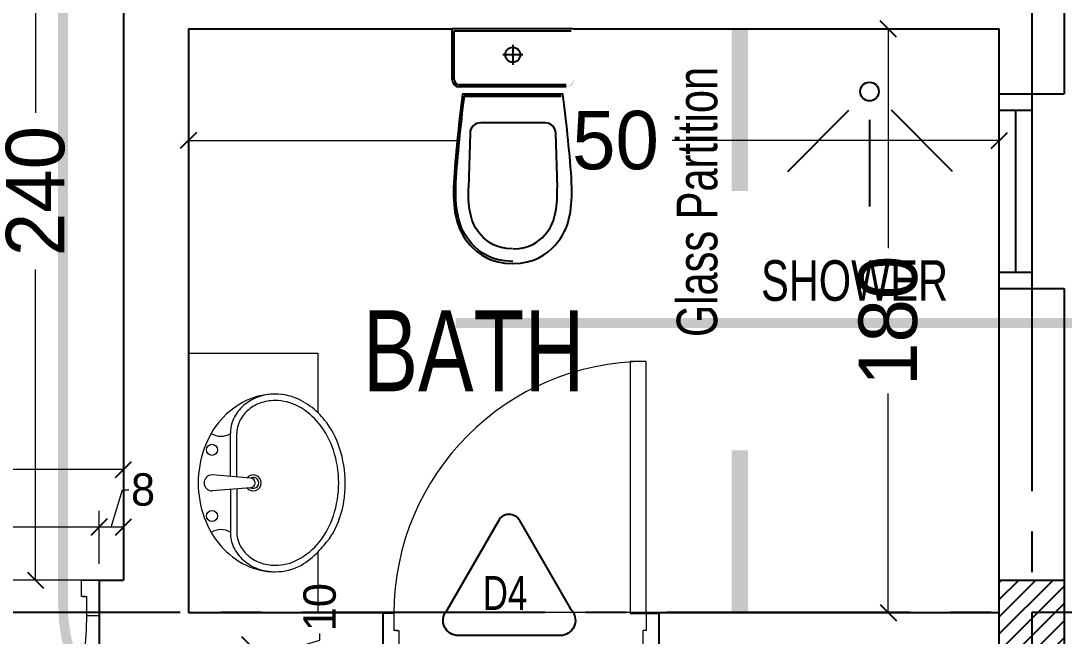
# Model space of a CAD drawing. Header units: centimetres. Extents: x 7997 to 116674, y 1017 to 13844.
# Drawn here: x 39671.4 to 39993, y 9329.7 to 9519.5 of the extents above; entities that cross this region are included whole.
import ezdxf

# ---------------------------------------------------------------- set-up
doc = ezdxf.new("R2010")
doc.units = ezdxf.units.CM
doc.header["$LTSCALE"] = 200
doc.header["$PDMODE"] = 2
doc.linetypes.add('CENTER2', pattern=[1.125, 0.75, -0.125, 0.125, -0.125])
doc.linetypes.add('DASHED', pattern=[0.75, 0.5, -0.25])
for name, color, linetype in [('$1$BATH-FUR', 8, 'Continuous'), ('$1$WINDOR', 6, 'Continuous'), ('$1$wipeout', 85, 'Continuous'), ('$1$Z-RUBBER', 8, 'Continuous'), ('AXIS', 9, 'CENTER2'), ('COL', 1, 'Continuous'), ('DIM', 11, 'Continuous'), ('STEP', 7, 'Continuous'), ('Z-RUBBER', 8, 'Continuous')]:
    doc.layers.add(name, color=color, linetype=linetype)
for name, color, linetype, lineweight in [('$1$FIXTURE', 6, 'Continuous', 13), ('$1$Layer1', 67, 'Continuous', 9), ('$1$TEXT', 6, 'Continuous', 18), ('$1$WALL', 3, 'Continuous', 25), ('$2$HAT', 8, 'Continuous', 9), ('FIXTURE', 6, 'Continuous', 13), ('HAT', 8, 'Continuous', 9), ('TEXT', 6, 'Continuous', 18), ('WALL', 3, 'Continuous', 25)]:
    doc.layers.add(name, color=color, linetype=linetype, lineweight=lineweight)
doc.styles.add('$1$style8', font='swisscl.ttf', dxfattribs={"width": 0.8})
doc.styles.add('SWISS', font='swisscl.ttf')
doc.styles.add('T2', font='')
doc.styles.get('T2').set_extended_font_data('Elisia')
doc.dimstyles.new('NORMAL', dxfattribs={"dimtxt": 18, "dimasz": 5, "dimexe": 5, "dimexo": 5, "dimgap": 1, "dimtad": 0, "dimdec": 0, "dimdsep": 46, "dimtxsty": 'T2', "dimblk1": 'OBLIQUE', "dimblk2": 'OBLIQUE', "dimsah": 1, "dimcen": 0.09, "dimclrd": 4, "dimclre": 4, "dimclrt": 6, "dimadec": 0, "dimazin": 0, "dimtfac": 1, "dimtdec": 0, "dimtofl": 0, "dimtmove": 1, "dimatfit": 2, "dimldrblk": 'OPEN30', "dimfxl": 0, "dimtolj": 1, "dimtzin": 0, "dimlwd": 5, "dimlwe": 5, "dimarcsym": 0})
doc.dimstyles.new('NORMAL-1', dxfattribs={"dimtxt": 10, "dimasz": 5, "dimexe": 5, "dimexo": 5, "dimgap": 1, "dimtad": 0, "dimdec": 0, "dimdsep": 46, "dimtxsty": 'T2', "dimblk1": 'OBLIQUE', "dimblk2": 'OBLIQUE', "dimsah": 1, "dimcen": 0.09, "dimclrd": 4, "dimclre": 4, "dimclrt": 6, "dimadec": 0, "dimazin": 0, "dimtfac": 1, "dimtdec": 0, "dimtofl": 0, "dimtmove": 1, "dimatfit": 3, "dimldrblk": 'OPEN30', "dimfxl": 0, "dimtolj": 1, "dimtzin": 0, "dimlwd": 5, "dimlwe": 5, "dimarcsym": 0})
pattern_1 = [(45, (-21734.0303, -7392.24753), (-0.08838834765, 0.08838834765), [])]

# ---------------------------------------------------------------- blocks, each defined once
blk = doc.blocks.new('_OBLIQUE')
at = {"color": 0, "linetype": 'ByBlock'}
blk.add_line((-0.5, -0.5), (0.5, 0.5), dxfattribs=at)
blk = doc.blocks.new('*D54')
at = {"layer": 'Defpoints', "color": 0, "transparency": 16777216}
for p in [(39938.77, 9517), (39973, 9517), (39973, 9337)]:
    blk.add_point(p, dxfattribs=at)
at = {"layer": 'DIM', "color": 4, "lineweight": 5, "transparency": 16777216}
for p, q in [((39968, 9517), (39933.77, 9517)), ((39938.77, 9517), (39938.77, 9449.43)), ((39938.77, 9337), (39938.77, 9404.57)), ((39968, 9337), (39933.77, 9337))]:
    blk.add_line(p, q, dxfattribs=at)
at = {"layer": 'DIM', "color": 4, "lineweight": 5, "transparency": 16777216, "xscale": 5, "yscale": 5, "zscale": 5}
for p, rotation in [((39938.77, 9517), 90), ((39938.77, 9337), 270)]:
    blk.add_blockref('_OBLIQUE', p, dxfattribs=dict(at, rotation=rotation))
at = {"layer": 'DIM', "color": 6, "transparency": 16777216, "insert": (39938.77, 9427), "char_height": 18, "attachment_point": 5, "rotation": 90, "style": 'T2'}
blk.add_mtext('\\A1;180', dxfattribs=at)
blk = doc.blocks.new('_Open30')
at = {"color": 0, "linetype": 'ByBlock', "lineweight": -2}
for p, q in [((-1, 0.268), (0, 0)), ((0, 0), (-1, -0.268)), ((0, 0), (-1, 0))]:
    blk.add_line(p, q, dxfattribs=at)
blk = doc.blocks.new('*D55')
at = {"layer": 'Defpoints', "color": 0, "transparency": 16777216}
for p in [(39723, 9517), (39973, 9517), (39973, 9482.61)]:
    blk.add_point(p, dxfattribs=at)
at = {"layer": 'DIM', "color": 4, "lineweight": 5, "transparency": 16777216}
for p, q in [((39723, 9512), (39723, 9477.61)), ((39973, 9512), (39973, 9477.61)), ((39723, 9482.61), (39823.86, 9482.61)), ((39973, 9482.61), (39872.14, 9482.61))]:
    blk.add_line(p, q, dxfattribs=at)
at = {"layer": 'DIM', "color": 4, "lineweight": 5, "transparency": 16777216, "xscale": 5, "yscale": 5, "zscale": 5, "rotation": 180}
blk.add_blockref('_OBLIQUE', (39723, 9482.61), dxfattribs=at)
at = {"layer": 'DIM', "color": 4, "lineweight": 5, "transparency": 16777216, "xscale": 5, "yscale": 5, "zscale": 5}
blk.add_blockref('_OBLIQUE', (39973, 9482.61), dxfattribs=at)
at = {"layer": 'DIM', "color": 6, "transparency": 16777216, "insert": (39848, 9482.61), "char_height": 18, "attachment_point": 5, "style": 'T2'}
blk.add_mtext('\\A1;250', dxfattribs=at)
blk = doc.blocks.new('*D66')
at = {"layer": 'Defpoints', "color": 0, "transparency": 16777216}
for p in [(39703, 9381.15), (39393, 9347), (39703, 9347)]:
    blk.add_point(p, dxfattribs=at)
at = {"layer": 'DIM', "color": 4, "lineweight": 5, "transparency": 16777216}
for p, q in [((39393, 9352), (39393, 9386.15)), ((39703, 9352), (39703, 9386.15)), ((39393, 9381.15), (39525.57, 9381.15)), ((39703, 9381.15), (39570.43, 9381.15))]:
    blk.add_line(p, q, dxfattribs=at)
at = {"layer": 'DIM', "color": 4, "lineweight": 5, "transparency": 16777216, "xscale": 5, "yscale": 5, "zscale": 5, "rotation": 180}
blk.add_blockref('_OBLIQUE', (39393, 9381.15), dxfattribs=at)
at = {"layer": 'DIM', "color": 4, "lineweight": 5, "transparency": 16777216, "xscale": 5, "yscale": 5, "zscale": 5}
blk.add_blockref('_OBLIQUE', (39703, 9381.15), dxfattribs=at)
at = {"layer": 'DIM', "color": 6, "transparency": 16777216, "insert": (39548, 9381.15), "char_height": 18, "attachment_point": 5, "style": 'T2'}
blk.add_mtext('\\A1;310', dxfattribs=at)
blk = doc.blocks.new('*D67')
at = {"layer": 'Defpoints', "color": 0, "transparency": 16777216}
for p in [(39675.88, 9587), (39703, 9587), (39703, 9347)]:
    blk.add_point(p, dxfattribs=at)
at = {"layer": 'DIM', "color": 4, "lineweight": 5, "transparency": 16777216}
for p, q in [((39698, 9587), (39670.88, 9587)), ((39675.88, 9587), (39675.88, 9491.14)), ((39675.88, 9347), (39675.88, 9442.86)), ((39698, 9347), (39670.88, 9347))]:
    blk.add_line(p, q, dxfattribs=at)
at = {"layer": 'DIM', "color": 4, "lineweight": 5, "transparency": 16777216, "xscale": 5, "yscale": 5, "zscale": 5}
for p, rotation in [((39675.88, 9587), 90), ((39675.88, 9347), 270)]:
    blk.add_blockref('_OBLIQUE', p, dxfattribs=dict(at, rotation=rotation))
at = {"layer": 'DIM', "color": 6, "transparency": 16777216, "insert": (39675.88, 9467), "char_height": 18, "attachment_point": 5, "rotation": 90, "style": 'T2'}
blk.add_mtext('\\A1;240', dxfattribs=at)
blk = doc.blocks.new('*D76')
at = {"layer": 'Defpoints', "color": 0, "transparency": 16777216}
for p in [(39695.5, 9363.4), (39695.5, 9347), (39703, 9347)]:
    blk.add_point(p, dxfattribs=at)
at = {"layer": 'WALL', "color": 4, "lineweight": 5, "transparency": 16777216}
for p, q in [((39699.25, 9363.4), (39702.7, 9374.9)), ((39702.7, 9374.9), (39704.7, 9374.9)), ((39695.5, 9352), (39695.5, 9368.4)), ((39703, 9352), (39703, 9368.4)), ((39703, 9363.4), (39695.5, 9363.4))]:
    blk.add_line(p, q, dxfattribs=at)
at = {"layer": 'WALL', "color": 4, "lineweight": 5, "transparency": 16777216, "xscale": 5, "yscale": 5, "zscale": 5, "rotation": 180}
blk.add_blockref('_OBLIQUE', (39695.5, 9363.4), dxfattribs=at)
at = {"layer": 'WALL', "color": 4, "lineweight": 5, "transparency": 16777216, "xscale": 5, "yscale": 5, "zscale": 5}
blk.add_blockref('_OBLIQUE', (39703, 9363.4), dxfattribs=at)
at = {"layer": 'WALL', "color": 6, "transparency": 16777216, "insert": (39709.03, 9374.9), "char_height": 10, "attachment_point": 5, "style": 'T2'}
blk.add_mtext('\\A1;8', dxfattribs=at)
blk = doc.blocks.new('*D77')
at = {"layer": 'Defpoints', "color": 0, "transparency": 16777216}
for p in [(39600.5, 9363.4), (39600.5, 9347), (39695.5, 9347)]:
    blk.add_point(p, dxfattribs=at)
at = {"layer": 'WALL', "color": 4, "lineweight": 5, "transparency": 16777216}
for p, q in [((39600.5, 9352), (39600.5, 9368.4)), ((39695.5, 9352), (39695.5, 9368.4)), ((39600.5, 9363.4), (39638.9, 9363.4)), ((39695.5, 9363.4), (39657.09, 9363.4))]:
    blk.add_line(p, q, dxfattribs=at)
at = {"layer": 'WALL', "color": 4, "lineweight": 5, "transparency": 16777216, "xscale": 5, "yscale": 5, "zscale": 5, "rotation": 180}
blk.add_blockref('_OBLIQUE', (39600.5, 9363.4), dxfattribs=at)
at = {"layer": 'WALL', "color": 4, "lineweight": 5, "transparency": 16777216, "xscale": 5, "yscale": 5, "zscale": 5}
blk.add_blockref('_OBLIQUE', (39695.5, 9363.4), dxfattribs=at)
at = {"layer": 'WALL', "color": 6, "transparency": 16777216, "insert": (39648, 9363.4), "char_height": 10, "attachment_point": 5, "style": 'T2'}
blk.add_mtext('\\A1;95', dxfattribs=at)
blk = doc.blocks.new('*D374')
at = {"layer": 'Defpoints', "color": 0, "transparency": 16777216}
for p in [(39723, 9327), (39723, 9317.15), (39742.02, 9317.15)]:
    blk.add_point(p, dxfattribs=at)
at = {"layer": 'WALL', "color": 4, "lineweight": 5, "transparency": 16777216}
for p, q in [((39763.52, 9328.53), (39763.52, 9330.53)), ((39742.02, 9322.08), (39763.52, 9328.53)), ((39728, 9327), (39747.02, 9327)), ((39742.02, 9327), (39742.02, 9317.15)), ((39728, 9317.15), (39747.02, 9317.15))]:
    blk.add_line(p, q, dxfattribs=at)
at = {"layer": 'WALL', "color": 4, "lineweight": 5, "transparency": 16777216, "xscale": 5, "yscale": 5, "zscale": 5}
for p, rotation in [((39742.02, 9327), 90), ((39742.02, 9317.15), 270)]:
    blk.add_blockref('_OBLIQUE', p, dxfattribs=dict(at, rotation=rotation))
at = {"layer": 'WALL', "color": 6, "transparency": 16777216, "insert": (39763.52, 9338.67), "char_height": 10, "attachment_point": 5, "rotation": 90, "style": 'T2'}
blk.add_mtext('\\A1;10', dxfattribs=at)
blk = doc.blocks.new('SEC.L')
at = {"layer": 'AXIS', "linetype": 'CENTER2', "ltscale": 0.5}
blk.add_lwpolyline([(124.39, 14.32, 3, 3, 0), (-362.44, 14.32, 0, 0, 0), (-1121.72, 14.32, 3, 3, 0), (-1542.47, 14.32, 3, 3, 0)], format="xyseb", dxfattribs=at)
blk = doc.blocks.new('*D797')
at = {"layer": 'Defpoints', "color": 0, "transparency": 16777216}
for p in [(39993, 9617), (39993, 9497), (40092.53, 9497)]:
    blk.add_point(p, dxfattribs=at)
at = {"layer": 'DIM', "color": 4, "lineweight": 5, "transparency": 16777216}
for p, q in [((39998, 9617), (40097.53, 9617)), ((40092.53, 9617), (40092.53, 9579.43)), ((40092.53, 9497), (40092.53, 9534.57)), ((39998, 9497), (40097.53, 9497))]:
    blk.add_line(p, q, dxfattribs=at)
at = {"layer": 'DIM', "color": 4, "lineweight": 5, "transparency": 16777216, "xscale": 5, "yscale": 5, "zscale": 5}
for p, rotation in [((40092.53, 9617), 90), ((40092.53, 9497), 270)]:
    blk.add_blockref('_OBLIQUE', p, dxfattribs=dict(at, rotation=rotation))
at = {"layer": 'DIM', "color": 6, "transparency": 16777216, "insert": (40092.53, 9557), "char_height": 18, "attachment_point": 5, "rotation": 90, "style": 'T2'}
blk.add_mtext('\\A1;120', dxfattribs=at)
blk = doc.blocks.new('$1$A$C414D25BB')
at = {"layer": '$1$Z-RUBBER', "ltscale": 0.05}
h = blk.add_hatch(dxfattribs=at)
h.set_pattern_fill('ANSI31', color=256, style=0)
h.set_pattern_definition(pattern_1)
h.paths.add_polyline_path([(0.114, 0.0618, -5.138733), (0.1155, 0.0618), (0.1155, 0.0603), (0.1162, 0.0603), (0.1155, 0.0581), (0.1162, 0.0581), (0.1147, 0.0556), (0.1132, 0.0581), (0.114, 0.0581), (0.1132, 0.0603), (0.114, 0.0603)])
at = {"layer": '$1$FIXTURE'}
for p, q in [((0.8572, 0.9156), (0.8572, 0.1156)), ((0.9072, 0.9156), (0.8572, 0.9156)), ((0.9072, 0.1156), (0.9072, 0.9156)), ((0.1072, 0.1156), (0.0722, 0.1156)), ((0.0722, 0.1156), (0.0722, 0.0156)), ((0.1072, 0.1156), (0.1072, 0.0616)), ((0.8572, 0.1156), (0.9072, 0.1156)), ((0.9072, 0.1156), (0.9472, 0.1156)), ((0.9072, 0.1156), (0.9072, 0.0616)), ((0.9472, 0.1156), (0.9472, 0.0156)), ((0.1192, 0.0616), (0.1072, 0.0616)), ((0.1122, 0.0616), (0.1222, 0.0616)), ((0.1222, 0.0616), (0.1222, 0.0156)), ((0.9072, 0.0616), (0.8972, 0.0616)), ((0.8972, 0.0616), (0.8972, 0.0156)), ((0.1222, 0.0156), (0.0722, 0.0156)), ((0.8972, 0.0156), (0.9472, 0.0156))]:
    blk.add_line(p, q, dxfattribs=at)
blk.add_lwpolyline([(0.9055, 0.0616), (0.904, 0.0616)], dxfattribs=at)
blk.add_arc((0.9072, 0.1156), 0.8, 90, 180, dxfattribs=at)
blk = doc.blocks.new('$1$A$C397E50C8')
at = {"layer": '$1$Layer1', "color": 8}
for p, q in [((0.8, 0.514), (0.8, 0.114)), ((0.385, 0.3222), (0.3755, 0.441)), ((0.415, 0.3222), (0.4245, 0.441)), ((0.38, 0.3845), (0.2477, 0.3845)), ((0.38, 0.3645), (0.2477, 0.3645)), ((0.42, 0.3845), (0.5523, 0.3845)), ((0.42, 0.3645), (0.5523, 0.3645)), ((0, 0.114), (0.1875, 0.114)), ((0.6161, 0.114), (0.8, 0.114))]:
    blk.add_line(p, q, dxfattribs=at)
for centre in [(0.298, 0.441), (0.502, 0.441)]:
    blk.add_circle(centre, 0.017, dxfattribs=at)
for centre, radius, start, end in [((0.4, 0.1673), 0.3162, 90, 109.7015), ((0.4, 0.1673), 0.3162, 70.2985, 90), ((0.3861, 0.2061), 0.275, 109.7015, 130.8429), ((0.4, 0.441), 0.0245, 0, 180), ((0.4139, 0.2061), 0.275, 49.1571, 70.2985), ((0.1998, 0.4137), 0.0561, 328.5927, 32.0804), ((0.6002, 0.4137), 0.0561, 147.9196, 211.4073), ((0.3647, 0.2308), 0.2423, 130.8429, 154.3988), ((0.4353, 0.2308), 0.2423, 25.6012, 49.1571), ((0.2545, 0.2621), 0.1239, 115.1324, 138.557), ((0.2545, 0.2621), 0.1039, 115.1324, 138.557), ((0.2477, 0.2766), 0.1079, 90, 115.1324), ((0.2477, 0.2766), 0.0879, 90, 115.1324), ((0.5523, 0.2766), 0.1079, 64.8676, 90), ((0.5523, 0.2766), 0.0879, 64.8676, 90), ((0.5455, 0.2621), 0.1039, 41.443, 64.8676), ((0.5455, 0.2621), 0.1239, 41.443, 64.8676), ((0.3317, 0.2466), 0.2057, 154.3988, 180), ((0.2652, 0.2527), 0.1381, 138.557, 159.911), ((0.2652, 0.2527), 0.1181, 138.557, 159.911), ((0.4, 0.314), 0.0245, 130.1483, 49.8517), ((0.4, 0.314), 0.017, 151.52, 28.48), ((0.4, 0.3234), 0.015, 184.5957, 355.4043), ((0.5348, 0.2527), 0.1181, 20.089, 41.443), ((0.5348, 0.2527), 0.1381, 20.089, 41.443), ((0.4683, 0.2466), 0.2057, 0, 25.6012), ((0.2818, 0.2466), 0.1558, 159.911, 180), ((0.2818, 0.2466), 0.1358, 159.911, 180), ((0.5182, 0.2466), 0.1358, 0, 20.089), ((0.5182, 0.2466), 0.1558, 0, 20.089), ((0.298, 0.2466), 0.172, 180, 207.7048), ((0.298, 0.2466), 0.152, 180, 207.7048), ((0.502, 0.2466), 0.152, 332.2952, 0), ((0.502, 0.2466), 0.172, 332.2952, 0), ((0.39, 0.3175), 0.2871, 211.6966, 225.1435), ((0.3472, 0.2725), 0.2075, 207.7048, 231.7336), ((0.4528, 0.2725), 0.2075, 308.2664, 332.2952), ((0.4528, 0.2725), 0.2275, 315.8627, 332.2952), ((0.39, 0.3175), 0.2871, 225.1435, 230.6034), ((0.3792, 0.313), 0.2592, 231.7336, 251.9061), ((0.4208, 0.313), 0.2592, 288.0939, 308.2664), ((0.4528, 0.2725), 0.2275, 308.2664, 315.8627), ((0.3551, 0.2568), 0.2183, 227.5536, 253.317), ((0.4, 0.3768), 0.3263, 251.9061, 270), ((0.4, 0.3768), 0.3263, 270, 288.0939), ((0.4208, 0.313), 0.2792, 288.0939, 308.2664), ((0.39, 0.3175), 0.2871, 249.6954, 271.4336), ((0.4, 0.3768), 0.3463, 270, 288.0939), ((0.4, 0.3768), 0.3463, 269.5314, 270)]:
    blk.add_arc(centre, radius, start, end, dxfattribs=at)
blk = doc.blocks.new('$1$CLOSET')
for points in [[(-2144343.9545, -2148345.497), (-2144343.7934, -2148345.4974), (-2144343.7873, -2148345.4993), (-2144343.7794, -2148345.505), (-2144343.7776, -2148345.508), (-2144343.7751, -2148345.515), (-2144343.7744, -2148345.5189), (-2144343.7744, -2148345.8484), (-2144343.7759, -2148345.8564), (-2144343.7786, -2148345.8613), (-2144343.7808, -2148345.8639), (-2144343.7831, -2148345.8657), (-2144343.7887, -2148345.8686), (-2144343.7919, -2148345.8699), (-2144343.7963, -2148345.8703), (-2144343.9545, -2148345.8703), (-2144343.9545, -2148345.5064)], [(-2144343.7525, -2148345.529), (-2144343.6907, -2148345.5216), (-2144343.6597, -2148345.5181), (-2144343.6433, -2148345.5164), (-2144343.6188, -2148345.5138), (-2144343.6024, -2148345.5122), (-2144343.5802, -2148345.51), (-2144343.5662, -2148345.5087), (-2144343.5443, -2148345.5068), (-2144343.5269, -2148345.5052), (-2144343.5042, -2148345.5036), (-2144343.4818, -2148345.5024), (-2144343.4616, -2148345.5017), (-2144343.4433, -2148345.5016), (-2144343.4304, -2148345.502), (-2144343.4241, -2148345.5022), (-2144343.4064, -2148345.5037), (-2144343.4006, -2148345.5043), (-2144343.3841, -2148345.5069), (-2144343.3682, -2148345.5103), (-2144343.3578, -2148345.513), (-2144343.3464, -2148345.5167), (-2144343.3403, -2148345.5191), (-2144343.331, -2148345.5231), (-2144343.3209, -2148345.5283), (-2144343.3093, -2148345.5352), (-2144343.3036, -2148345.5392), (-2144343.2967, -2148345.5442), (-2144343.2916, -2148345.5486), (-2144343.2841, -2148345.5554), (-2144343.276, -2148345.5631), (-2144343.2639, -2148345.5775), (-2144343.2521, -2148345.5953), (-2144343.2478, -2148345.6028), (-2144343.2424, -2148345.6158), (-2144343.239, -2148345.625), (-2144343.2361, -2148345.6348), (-2144343.234, -2148345.644), (-2144343.2331, -2148345.6494), (-2144343.2308, -2148345.6692), (-2144343.2303, -2148345.6868), (-2144343.2309, -2148345.7003), (-2144343.2319, -2148345.7114), (-2144343.2337, -2148345.7216), (-2144343.2349, -2148345.7287), (-2144343.2385, -2148345.741), (-2144343.2421, -2148345.7512), (-2144343.2442, -2148345.7563), (-2144343.2497, -2148345.767), (-2144343.2521, -2148345.7723), (-2144343.2594, -2148345.7837), (-2144343.2683, -2148345.7954), (-2144343.2781, -2148345.8063), (-2144343.2916, -2148345.819), (-2144343.2991, -2148345.825), (-2144343.3105, -2148345.833), (-2144343.3171, -2148345.8374), (-2144343.3272, -2148345.8428), (-2144343.3373, -2148345.8474), (-2144343.3526, -2148345.8529), (-2144343.363, -2148345.8559), (-2144343.3787, -2148345.8597), (-2144343.4006, -2148345.8633), (-2144343.4367, -2148345.8659), (-2144343.4639, -2148345.8659), (-2144343.4943, -2148345.8646), (-2144343.5186, -2148345.863), (-2144343.5436, -2148345.861), (-2144343.5774, -2148345.8579), (-2144343.6106, -2148345.8546), (-2144343.627, -2148345.8529), (-2144343.6559, -2148345.8499), (-2144343.6729, -2148345.848), (-2144343.6936, -2148345.8457), (-2144343.7223, -2148345.8421), (-2144343.7525, -2148345.8386), (-2144343.7525, -2148345.5476)]]:
    blk.add_wipeout(points).dxf.layer = '$1$wipeout'
at = {"layer": '$1$BATH-FUR', "color": 8, "linetype": 'Continuous'}
for p, q in [((-2144343.9545, -2148345.8703), (-2144343.9545, -2148345.497)), ((-2144343.9479, -2148345.8638), (-2144343.9479, -2148345.5036)), ((-2144343.781, -2148345.5189), (-2144343.781, -2148345.8484)), ((-2144343.7744, -2148345.5189), (-2144343.7744, -2148345.8484)), ((-2144343.7459, -2148345.5348), (-2144343.7459, -2148345.8328)), ((-2144343.6319, -2148345.5514), (-2144343.4631, -2148345.5464)), ((-2144343.6637, -2148345.5842), (-2144343.6637, -2148345.7825)), ((-2144343.8736, -2148345.6527), (-2144343.8736, -2148345.7146)), ((-2144343.9045, -2148345.6837), (-2144343.8426, -2148345.6837)), ((-2144343.6319, -2148345.8153), (-2144343.4631, -2148345.8203)), ((-2144343.7963, -2148345.8703), (-2144343.9545, -2148345.8703)), ((-2144343.7963, -2148345.8638), (-2144343.9479, -2148345.8638))]:
    blk.add_line(p, q, dxfattribs=at)
for points in [[(-2144343.23, -2148345.6841), (-2144343.2313, -2148345.66), (-2144343.2349, -2148345.6387), (-2144343.2406, -2148345.6197), (-2144343.2478, -2148345.6028), (-2144343.2564, -2148345.5879), (-2144343.2659, -2148345.5747), (-2144343.276, -2148345.5631), (-2144343.2864, -2148345.553), (-2144343.2967, -2148345.5442), (-2144343.307, -2148345.5367), (-2144343.3171, -2148345.5302), (-2144343.3272, -2148345.5248), (-2144343.3373, -2148345.5202), (-2144343.3475, -2148345.5163), (-2144343.3578, -2148345.513), (-2144343.3682, -2148345.5103), (-2144343.3787, -2148345.5079), (-2144343.3895, -2148345.5059), (-2144343.4006, -2148345.5043), (-2144343.4121, -2148345.5031), (-2144343.4241, -2148345.5022), (-2144343.4367, -2148345.5017), (-2144343.4499, -2148345.5015), (-2144343.4639, -2148345.5017), (-2144343.4787, -2148345.5022), (-2144343.4943, -2148345.5029), (-2144343.5104, -2148345.504), (-2144343.5269, -2148345.5052), (-2144343.5436, -2148345.5066), (-2144343.5605, -2148345.5081), (-2144343.5774, -2148345.5097), (-2144343.5942, -2148345.5114), (-2144343.6106, -2148345.513), (-2144343.627, -2148345.5147), (-2144343.6433, -2148345.5164), (-2144343.6597, -2148345.5181), (-2144343.6764, -2148345.52), (-2144343.6936, -2148345.5219), (-2144343.7113, -2148345.524), (-2144343.7525, -2148345.529), (-2144343.7525, -2148345.8386), (-2144343.7113, -2148345.8436), (-2144343.6936, -2148345.8457), (-2144343.6764, -2148345.8476), (-2144343.6597, -2148345.8495), (-2144343.6433, -2148345.8512), (-2144343.627, -2148345.8529), (-2144343.6106, -2148345.8546), (-2144343.5942, -2148345.8562), (-2144343.5774, -2148345.8579), (-2144343.5605, -2148345.8595), (-2144343.5436, -2148345.861), (-2144343.5269, -2148345.8624), (-2144343.5104, -2148345.8636), (-2144343.4943, -2148345.8646), (-2144343.4787, -2148345.8654), (-2144343.4639, -2148345.8659), (-2144343.4499, -2148345.8661), (-2144343.4367, -2148345.8659), (-2144343.4241, -2148345.8654), (-2144343.4121, -2148345.8645), (-2144343.4006, -2148345.8633), (-2144343.3895, -2148345.8617), (-2144343.3787, -2148345.8597), (-2144343.3682, -2148345.8573), (-2144343.3578, -2148345.8546), (-2144343.3475, -2148345.8513), (-2144343.3373, -2148345.8474), (-2144343.3272, -2148345.8428), (-2144343.3171, -2148345.8374), (-2144343.307, -2148345.8309), (-2144343.2967, -2148345.8234), (-2144343.2864, -2148345.8146), (-2144343.276, -2148345.8045), (-2144343.2659, -2148345.7929), (-2144343.2564, -2148345.7797), (-2144343.2478, -2148345.7648), (-2144343.2406, -2148345.7479), (-2144343.2349, -2148345.7289), (-2144343.2313, -2148345.7076), (-2144343.23, -2148345.6835)], [(-2144343.2365, -2148345.6832), (-2144343.2378, -2148345.7069), (-2144343.2414, -2148345.7274), (-2144343.2468, -2148345.7457), (-2144343.2537, -2148345.7618), (-2144343.2619, -2148345.7762), (-2144343.2711, -2148345.7888), (-2144343.2808, -2148345.7999), (-2144343.2908, -2148345.8097), (-2144343.3008, -2148345.8182), (-2144343.3107, -2148345.8255), (-2144343.3204, -2148345.8317), (-2144343.3301, -2148345.8369), (-2144343.3398, -2148345.8414), (-2144343.3496, -2148345.8451), (-2144343.3596, -2148345.8482), (-2144343.3697, -2148345.8509), (-2144343.38, -2148345.8532), (-2144343.3906, -2148345.8552), (-2144343.4014, -2148345.8567), (-2144343.4127, -2148345.858), (-2144343.4245, -2148345.8588), (-2144343.4369, -2148345.8593), (-2144343.4499, -2148345.8595), (-2144343.4638, -2148345.8593), (-2144343.4785, -2148345.8589), (-2144343.4939, -2148345.8581), (-2144343.5099, -2148345.8571), (-2144343.5263, -2148345.8558), (-2144343.5431, -2148345.8544), (-2144343.5599, -2148345.8529), (-2144343.5768, -2148345.8513), (-2144343.5935, -2148345.8497), (-2144343.61, -2148345.848), (-2144343.6263, -2148345.8464), (-2144343.6426, -2148345.8447), (-2144343.659, -2148345.8429), (-2144343.6757, -2148345.8411), (-2144343.6928, -2148345.8392), (-2144343.7105, -2148345.8371), (-2144343.7459, -2148345.8328), (-2144343.7459, -2148345.5348)], [(-2144343.2749, -2148345.6822), (-2144343.276, -2148345.6638), (-2144343.2789, -2148345.6476), (-2144343.2832, -2148345.6338), (-2144343.2885, -2148345.6218), (-2144343.2947, -2148345.6112), (-2144343.3016, -2148345.6018), (-2144343.3092, -2148345.5933), (-2144343.3171, -2148345.5856), (-2144343.3251, -2148345.5789), (-2144343.3329, -2148345.5732), (-2144343.3404, -2148345.5685), (-2144343.3478, -2148345.5645), (-2144343.3552, -2148345.5612), (-2144343.3628, -2148345.5584), (-2144343.3708, -2148345.5559), (-2144343.3792, -2148345.5536), (-2144343.3881, -2148345.5517), (-2144343.3972, -2148345.55), (-2144343.4066, -2148345.5487), (-2144343.4165, -2148345.5476), (-2144343.427, -2148345.5469), (-2144343.4382, -2148345.5464), (-2144343.4631, -2148345.5463)], [(-2144343.2749, -2148345.6846), (-2144343.276, -2148345.7029), (-2144343.2789, -2148345.7191), (-2144343.2832, -2148345.7329), (-2144343.2885, -2148345.745), (-2144343.2947, -2148345.7555), (-2144343.3016, -2148345.7649), (-2144343.3092, -2148345.7734), (-2144343.3171, -2148345.7811), (-2144343.3251, -2148345.7879), (-2144343.3329, -2148345.7935), (-2144343.3404, -2148345.7982), (-2144343.3478, -2148345.8022), (-2144343.3552, -2148345.8055), (-2144343.3628, -2148345.8083), (-2144343.3708, -2148345.8108), (-2144343.3792, -2148345.8131), (-2144343.3881, -2148345.815), (-2144343.3972, -2148345.8167), (-2144343.4066, -2148345.818), (-2144343.4165, -2148345.8191), (-2144343.427, -2148345.8198), (-2144343.4382, -2148345.8203), (-2144343.4631, -2148345.8205)]]:
    blk.add_lwpolyline(points, dxfattribs=at)
blk.add_circle((-2144343.8736, -2148345.6838), 0.0231, dxfattribs=at)
for centre, radius, start, end in [((-2144343.6309, -2148345.5842), 0.0329, 91.6968, 180), ((-2144343.6309, -2148345.7825), 0.0329, 180, 268.3032), ((-2144343.7963, -2148345.8484), 0.0219, 270, 0), ((-2144343.7963, -2148345.8484), 0.0153, 270, 0)]:
    blk.add_arc(centre, radius, start, end, dxfattribs=at)
at = {"color": 8, "ltscale": 0.001, "const_width": 0.000508}
for points in [[(-2144343.9545, -2148345.497), (-2144343.7963, -2148345.497), (-2144343.7906, -2148345.4978), (-2144343.7839, -2148345.5008), (-2144343.7794, -2148345.505), (-2144343.7759, -2148345.5111), (-2144343.7744, -2148345.5189), (-2144343.7744, -2148345.8484), (-2144343.7759, -2148345.8564), (-2144343.7786, -2148345.8613), (-2144343.7808, -2148345.8639), (-2144343.7854, -2148345.8674), (-2144343.7919, -2148345.8699), (-2144343.7963, -2148345.8703), (-2144343.9545, -2148345.8703), (-2144343.9545, -2148345.497)], [(-2144343.7525, -2148345.529), (-2144343.7525, -2148345.8386), (-2144343.6515, -2148345.8504), (-2144343.5858, -2148345.857), (-2144343.5269, -2148345.8624), (-2144343.4865, -2148345.865), (-2144343.4464, -2148345.866), (-2144343.421, -2148345.8651), (-2144343.4006, -2148345.8633), (-2144343.3787, -2148345.8597), (-2144343.363, -2148345.8559), (-2144343.3475, -2148345.8513), (-2144343.3323, -2148345.8451), (-2144343.3171, -2148345.8374), (-2144343.3039, -2148345.8286), (-2144343.2944, -2148345.8213), (-2144343.2832, -2148345.8114), (-2144343.2731, -2148345.8011), (-2144343.2635, -2148345.7896), (-2144343.2552, -2148345.7777), (-2144343.2442, -2148345.7563), (-2144343.24, -2148345.7461), (-2144343.2349, -2148345.7289), (-2144343.2313, -2148345.7076), (-2144343.2305, -2148345.693), (-2144343.2302, -2148345.6806), (-2144343.231, -2148345.6647), (-2144343.2331, -2148345.6494), (-2144343.2349, -2148345.6387), (-2144343.2406, -2148345.6197), (-2144343.2507, -2148345.5979), (-2144343.2639, -2148345.5775), (-2144343.276, -2148345.5631), (-2144343.2887, -2148345.5511), (-2144343.3036, -2148345.5392), (-2144343.3145, -2148345.5319), (-2144343.3272, -2148345.5248), (-2144343.3424, -2148345.5182), (-2144343.3526, -2148345.5147), (-2144343.3714, -2148345.5096), (-2144343.3877, -2148345.5063), (-2144343.4043, -2148345.5039), (-2144343.4304, -2148345.502), (-2144343.4518, -2148345.5015), (-2144343.4713, -2148345.5019), (-2144343.4922, -2148345.5028), (-2144343.5042, -2148345.5036), (-2144343.5223, -2148345.5049), (-2144343.5662, -2148345.5087), (-2144343.5942, -2148345.5114), (-2144343.6224, -2148345.5142), (-2144343.6515, -2148345.5172), (-2144343.6907, -2148345.5216), (-2144343.7525, -2148345.529)]]:
    blk.add_lwpolyline(points, dxfattribs=at)
blk = doc.blocks.new('A$C414D25BB')
at = {"layer": 'Z-RUBBER', "ltscale": 0.05}
h = blk.add_hatch(dxfattribs=at)
h.set_pattern_fill('ANSI31', color=256, style=0)
h.set_pattern_definition(pattern_1)
h.paths.add_polyline_path([(0.114, 0.0618, -5.138733), (0.1155, 0.0618), (0.1155, 0.0603), (0.1162, 0.0603), (0.1155, 0.0581), (0.1162, 0.0581), (0.1147, 0.0556), (0.1132, 0.0581), (0.114, 0.0581), (0.1132, 0.0603), (0.114, 0.0603)])
at = {"layer": 'FIXTURE'}
for p, q in [((0.8572, 0.9156), (0.8572, 0.1156)), ((0.9072, 0.9156), (0.8572, 0.9156)), ((0.9072, 0.1156), (0.9072, 0.9156)), ((0.1072, 0.1156), (0.0722, 0.1156)), ((0.0722, 0.1156), (0.0722, 0.0156)), ((0.1072, 0.1156), (0.1072, 0.0616)), ((0.8572, 0.1156), (0.9072, 0.1156)), ((0.9072, 0.1156), (0.9472, 0.1156)), ((0.9072, 0.1156), (0.9072, 0.0616)), ((0.9472, 0.1156), (0.9472, 0.0156)), ((0.1192, 0.0616), (0.1072, 0.0616)), ((0.1122, 0.0616), (0.1222, 0.0616)), ((0.1222, 0.0616), (0.1222, 0.0156)), ((0.9072, 0.0616), (0.8972, 0.0616)), ((0.8972, 0.0616), (0.8972, 0.0156)), ((0.1222, 0.0156), (0.0722, 0.0156)), ((0.8972, 0.0156), (0.9472, 0.0156))]:
    blk.add_line(p, q, dxfattribs=at)
blk.add_lwpolyline([(0.9055, 0.0616), (0.904, 0.0616)], dxfattribs=at)
blk.add_arc((0.9072, 0.1156), 0.8, 90, 180, dxfattribs=at)
blk = doc.blocks.new('06-FF COLUMNS-Essa', base_point=(38719.86, 8657))
at = {"layer": 'COL', "ltscale": 0.05}
h = blk.add_hatch(dxfattribs=at)
h.set_pattern_fill('ANSI31', color=8, scale=30)
h.set_pattern_definition([(45, (-33014.8116, -54636.4848), (-2.65165043, 2.65165043), [])])
h.paths.add_polyline_path([(39739.86, 9347), (39759.86, 9347), (39759.86, 9287), (39739.86, 9287)])
at = {"layer": 'COL'}
blk.add_lwpolyline([(39739.86, 9347), (39759.86, 9347), (39759.86, 9287), (39739.86, 9287)], close=True, dxfattribs=at)
blk = doc.blocks.new('03-FIRST FLOOR PLAN-selattin', base_point=(31015.73, 25621.5))
at = {"layer": '$1$BATH-FUR'}
for p, q in [((30919.27, 24911.31), (30900.4, 24892.43)), ((30932.38, 24911.53), (30951.25, 24892.66)), ((30925.73, 24908.46), (30925.73, 24881.77))]:
    blk.add_line(p, q, dxfattribs=at)
blk.add_circle((30925.73, 24917.2), 2.88, dxfattribs=at)
at = {"layer": '$1$WALL'}
for p, q in [((30985.73, 25036.5), (30985.73, 24916.5)), ((30695.73, 25006.5), (30695.73, 24766.5)), ((30715.73, 24936.5), (30965.73, 24936.5)), ((30715.73, 24936.5), (30715.73, 24756.5)), ((30965.73, 24916.5), (30965.73, 24936.5)), ((30965.73, 24916.5), (30985.73, 24916.5)), ((30965.73, 24756.5), (30965.73, 24856.5)), ((30965.73, 24856.5), (30985.73, 24856.5)), ((30688.23, 24766.5), (30695.73, 24766.5)), ((30688.23, 24766.5), (30688.23, 24746.5)), ((30715.73, 24756.5), (30775.73, 24756.5)), ((30775.73, 24756.5), (30775.73, 24746.5)), ((30860.73, 24756.5), (30965.73, 24756.5)), ((30860.73, 24756.5), (30860.73, 24746.5))]:
    blk.add_line(p, q, dxfattribs=at)
at = {"layer": '$1$WALL', "color": 8, "ltscale": 150, "const_width": 5}
for points in [[(30885.73, 24936.5), (30885.73, 24886.5)], [(30885.73, 24756.5), (30885.73, 24806.5)]]:
    blk.add_lwpolyline(points, dxfattribs=at)
at = {"layer": '$1$WINDOR'}
for p, q in [((30965.73, 24856.5), (30965.73, 24916.5)), ((30975.73, 24916.5), (30975.73, 24856.5)), ((30965.73, 24911.5), (30975.73, 24911.5)), ((30970.73, 24911.5), (30970.73, 24861.5)), ((30965.73, 24861.5), (30975.73, 24861.5))]:
    blk.add_line(p, q, dxfattribs=at)
at = {"layer": '$2$HAT', "ltscale": 0.15}
blk.add_line((30860.73, 24756.5), (30775.73, 24756.5), dxfattribs=at)
at = {"layer": 'HAT', "ltscale": 0.15}
blk.add_line((30688.23, 24766.5), (30593.23, 24766.5), dxfattribs=at)
at = {"layer": 'WALL'}
blk.add_line((30985.73, 24856.5), (30985.73, 24206.5), dxfattribs=at)
at = {"layer": '$1$WALL', "xscale": 100, "yscale": 100, "zscale": 100, "rotation": 90.00000028018398}
blk.add_blockref('$1$A$C397E50C8', (30767.13, 24756.5), dxfattribs=at)
at = {"layer": '$1$WALL', "color": 0, "xscale": 97.14285718560265, "yscale": 97.14285718560265, "zscale": 97.14285718560265}
blk.add_blockref('$1$A$C414D25BB', (30768.71, 24744.98), dxfattribs=at)
at = {"layer": 'WALL', "color": 0, "xscale": 108.5714285607147, "yscale": 108.5714285607147, "zscale": 108.5714285607147, "rotation": 180}
blk.add_blockref('A$C414D25BB', (30696.07, 24768.2), dxfattribs=at)
at = {"layer": '$1$TEXT', "style": '$1$style8'}
blk.add_text('Glass Partition', height=12.5, rotation=90, dxfattribs=at).set_placement((30878.8, 24841.48))
for s, height, p in [('SHOWER', 12.5, (30892.3, 24852.67)), ('BATH', 25, (30769.49, 24824.75))]:
    blk.add_text(s, height=height, dxfattribs=at).set_placement(p)
at = {"layer": '$1$BATH-FUR', "xscale": 100, "yscale": 100, "zscale": 100, "rotation": 270}
blk.add_blockref('$1$CLOSET', (214865384.11, -214409458.83), dxfattribs=at)
at = {"color": 6, "ltscale": 2}
blk.add_blockref('06-FF COLUMNS-Essa', (29945.73, 24076.5), dxfattribs=at)
blk = doc.blocks.new('09-GRID LINE PLAN-Essa', base_point=(37178.06, 7462))
at = {"layer": 'AXIS', "ltscale": 0.5}
for p, q in [((38218.06, 7462), (38218.06, 5332)), ((38518.06, 6337), (36878.06, 6337))]:
    blk.add_line(p, q, dxfattribs=at)

msp = doc.modelspace()

# ---------------------------------------------------------------- linework, layer by layer
at = {"layer": 'DIM', "color": 0, "linetype": 'DASHED', "ltscale": 0.2, "const_width": 3}
msp.add_lwpolyline([(39734.3675, 9762.6173), (39987.4828, 9762.6173, -0.41421356), (40037.4828, 9712.6173), (40037.4828, 9339.2677, -0.41421356), (39987.4828, 9289.2677), (39734.3675, 9289.2677, -0.41421356), (39684.3675, 9339.2677), (39684.3675, 9712.6173, -0.41421356)], format="xyb", close=True, dxfattribs=at)
at = {"layer": 'STEP'}
msp.add_lwpolyline([(39818.6552, 9365.225, -0.64981449), (39825.1152, 9365.3643), (39840.966, 9337.9099, -0.61363207), (39838.3296, 9329.9869), (39805.5212, 9329.9869, -0.61363207), (39802.8848, 9337.9099)], format="xyb", close=True, dxfattribs=at)

# ---------------------------------------------------------------- block references
at = {"layer": 'WALL'}
msp.add_blockref('SEC.L', (40167.8447, 9412.002), dxfattribs=at)

# ---------------------------------------------------------------- texts
at = {"layer": 'TEXT', "style": 'SWISS'}
msp.add_text('D4', height=10.45094, dxfattribs=at).set_placement((39813.7916, 9337.833))

# ---------------------------------------------------------------- dimensions: what is measured, and where the dimension line sits
at = {"layer": 'DIM'}
for base, p1, p2, picture, middle in [((40092.5252, 9497.002), (39992.9995, 9617.002), (39992.9995, 9497.002), '*D797', (40092.5252, 9557.002)), ((39675.8846, 9587.002), (39702.9995, 9347.002), (39702.9995, 9587.002), '*D67', (39675.8846, 9467.002)), ((39938.7734, 9517.002), (39972.9995, 9337.002), (39972.9995, 9517.002), '*D54', (39938.7734, 9427.002))]:
    dim = msp.add_linear_dim(base=base, p1=p1, p2=p2, angle=90, dimstyle='NORMAL', dxfattribs=at)
    dim.commit()
    dim.dimension.update_dxf_attribs({"geometry": picture, "text_midpoint": middle})
for base, p1, p2, picture, middle in [((39972.9995, 9482.6063), (39722.9995, 9517.002), (39972.9995, 9517.002), '*D55', (39847.9995, 9482.6063)), ((39702.9995, 9381.152), (39392.9995, 9347.002), (39702.9995, 9347.002), '*D66', (39547.9995, 9381.152))]:
    dim = msp.add_linear_dim(base=base, p1=p1, p2=p2, dimstyle='NORMAL', dxfattribs=at)
    dim.commit()
    dim.dimension.update_dxf_attribs({"geometry": picture, "text_midpoint": middle})
at = {"layer": 'WALL'}
for base, p1, p2, picture, middle in [((39695.49950155, 9363.40448706), (39702.99950162, 9347.00204201), (39695.49950155, 9347.00204031), '*D76', (39705.69950159, 9374.90448706)), ((39600.4995, 9363.4045), (39695.4995, 9347.002), (39600.4995, 9347.002), '*D77', (39647.9995, 9363.4045))]:
    dim = msp.add_linear_dim(base=base, p1=p1, p2=p2, dimstyle='NORMAL-1', dxfattribs=at)
    dim.commit()
    dim.dimension.update_dxf_attribs({"geometry": picture, "text_midpoint": middle})
dim = msp.add_linear_dim(base=(39742.0186, 9317.1519), p1=(39722.9995, 9327.002), p2=(39722.9995, 9317.1519), angle=90, dimstyle='NORMAL-1', dxfattribs=at)
dim.commit()
dim.dimension.update_dxf_attribs({"geometry": '*D374', "text_midpoint": (39763.5186, 9331.527)})

# ---------------------------------------------------------------- next in the draw order: block references
at = {"layer": 'DIM', "linetype": 'Continuous'}
msp.add_blockref('03-FIRST FLOOR PLAN-selattin', (40022.9995, 10202.002), dxfattribs=at)

# ---------------------------------------------------------------- next in the draw order: block references
at = {"layer": 'COL', "linetype": 'Continuous'}
msp.add_blockref('09-GRID LINE PLAN-Essa', (38942.9995, 10462.002), dxfattribs=at)

doc.saveas('drawing.dxf')
